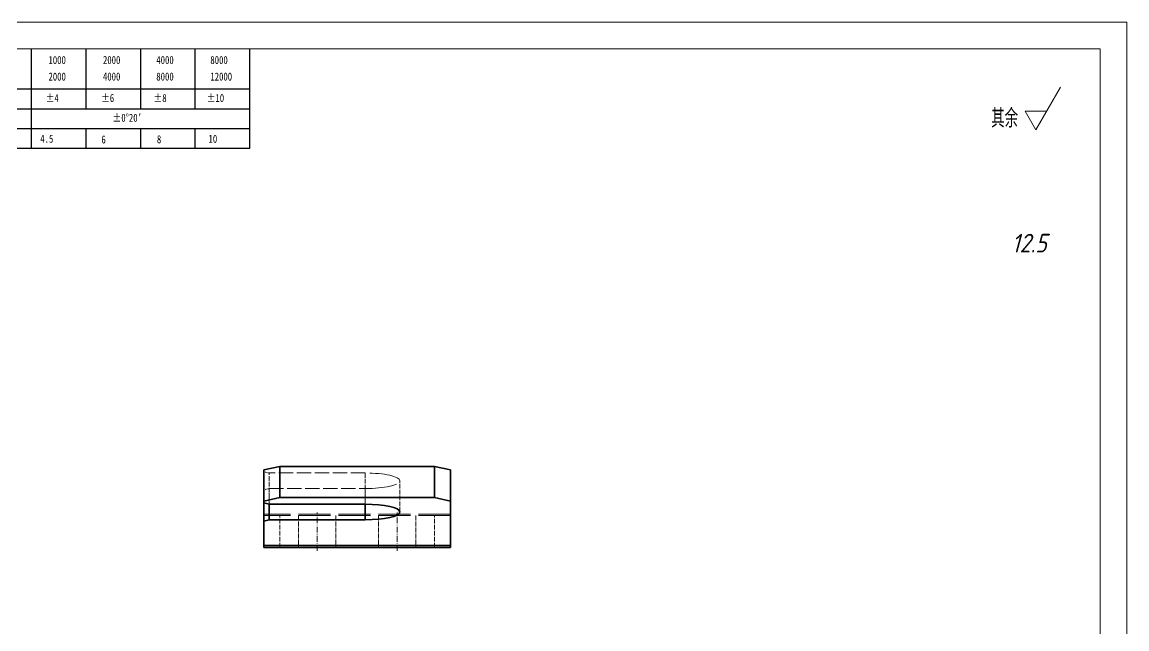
# Model space of a CAD drawing. Header units: millimetres. Extents: x -50143 to 104182, y -50696 to 54072.
# Drawn here: x -47792.1 to -47585.1, y 46817.1 to 46930.8 of the extents above; entities that cross this region are included whole.
import ezdxf
from ezdxf.enums import TextEntityAlignment as Align

# ---------------------------------------------------------------- set-up
doc = ezdxf.new("R2010")
doc.units = ezdxf.units.MM
doc.header["$LTSCALE"] = 0.5
for name, pattern in [('AM_ISO02W050x2', [3.75, 3, -0.75]), ('AM_ISO08W050x2', [9, 6, -0.75, 1.5, -0.75]), ('DASHDOT', [18.5, 12, -3, 0.5, -3]), ('DASHED', [15, 12, -3]), ('DOT2', [0.125, 0, -0.125])]:
    doc.linetypes.add(name, pattern=pattern)
for name, color, linetype, lineweight in [('中心线', 2, 'AM_ISO08W050x2', 18), ('图框', 7, 'Continuous', 18), ('标注线', 3, 'Continuous', 18), ('粗实线', 7, 'Continuous', 35), ('虚线', 1, 'AM_ISO02W050x2', 18)]:
    doc.layers.add(name, color=color, linetype=linetype, lineweight=lineweight)
doc.layers.add('图\\M+19E79\\M+195B6\\M+18E9A', color=7, linetype='Continuous')
doc.layers.add('打印', color=7, linetype='Continuous', lineweight=15, plot=False)
doc.layers.add('打印-禁用', color=7, linetype='Continuous', lineweight=15, plot=False)
doc.styles.add('国标', font='simfang.ttf', dxfattribs={"width": 0.8})
doc.styles.add('机械长仿宋', font='gbenor.shx', dxfattribs={"height": 1, "bigfont": 'gbcbig.shx'})

# ---------------------------------------------------------------- blocks, each defined once
blk = doc.blocks.new('GZDEH零件A3图框V01版')
at = {"layer": '图\\M+19E79\\M+195B6\\M+18E9A', "color": 9}
for p, q in [((3072.2, -1561.98), (3072.2, -1554.46)), ((3082.42, -1561.98), (3082.42, -1554.46)), ((3092.64, -1561.98), (3092.64, -1554.46)), ((3102.86, -1561.98), (3102.86, -1554.46)), ((3113.09, -1573.08), (3113.09, -1554.46)), ((2996.09, -1561.98), (3113.09, -1561.98)), ((3072.2, -1573.08), (3072.2, -1561.98)), ((3082.42, -1565.68), (3082.42, -1561.98)), ((3092.64, -1565.68), (3092.64, -1561.98)), ((3102.86, -1565.68), (3102.86, -1561.98)), ((2996.09, -1565.68), (3113.09, -1565.68)), ((2996.09, -1569.38), (3113.09, -1569.38)), ((3082.42, -1573.08), (3082.42, -1569.48)), ((3092.64, -1573.08), (3092.64, -1569.38)), ((3102.86, -1573.08), (3102.86, -1569.38)), ((2990.09, -1573.08), (3113.09, -1573.08))]:
    blk.add_line(p, q, dxfattribs=at)
at = {"layer": '图框', "linetype": 'Continuous'}
for p, q in [((3272.49, -1554.46), (2882.49, -1554.46)), ((3272.49, -1832.96), (3272.49, -1554.46))]:
    blk.add_line(p, q, dxfattribs=at)
at = {"layer": '打印-禁用', "linetype": 'Continuous'}
for p, q in [((3277.49, -1549.46), (2857.49, -1549.46)), ((3277.49, -1846.46), (3277.49, -1549.46))]:
    blk.add_line(p, q, dxfattribs=at)
at = {"layer": '图\\M+19E79\\M+195B6\\M+18E9A', "color": 9, "style": '国标', "width": 0.8}
for s, p in [('1000', (3075.36, -1557.31)), ('2000', (3085.57, -1557.31)), ('4000', (3095.57, -1557.31)), ('8000', (3105.7, -1557.31)), ('2000', (3075.36, -1560.41)), ('4000', (3085.57, -1560.41)), ('8000', (3095.57, -1560.41)), ('12000', (3105.7, -1560.41)), ('±4', (3074.85, -1564.42)), ('±6', (3085.22, -1564.42)), ('±8', (3095.06, -1564.42)), ('±10', (3105.02, -1564.42)), ("±0%%D20'", (3087.38, -1568.12)), ('4.5', (3073.82, -1572.05)), ('6', (3085.28, -1572.19)), ('8', (3095.68, -1572.15)), ('10', (3105.36, -1572.06))]:
    blk.add_text(s, height=1.5, dxfattribs=at).set_placement(p)
blk = doc.blocks.new('DEH A3')
at = {"layer": '图框'}
blk.add_blockref('GZDEH零件A3图框V01版', (-2857.49, 1846.46), dxfattribs=at)
blk = doc.blocks.new('FINISHER_TR')
at = {"layer": '标注线'}
for p, q in [((0, 0), (4.62, 8)), ((-2.02, 3.5), (0, 0)), ((2.02, 3.5), (-2.02, 3.5))]:
    blk.add_line(p, q, dxfattribs=at)
at = {"layer": '标注线', "color": 2, "style": '机械长仿宋', "oblique": 15}
blk.add_attdef('0.0', text='', height=3.5, dxfattribs=at).set_placement((2.03, -24.04), align=Align.BOTTOM_RIGHT)
blk = doc.blocks.new('其余12.5')
at = {"layer": '标注线'}
blk.add_blockref('FINISHER_TR', (0, 0), dxfattribs=at).add_auto_attribs({'0.0': '12.5'})
at = {"layer": '标注线', "color": 7, "linetype": 'DOT2', "style": '机械长仿宋'}
blk.add_text('其余', height=3.5, dxfattribs=at).set_placement((-8.38, 0.4))

msp = doc.modelspace()

# ---------------------------------------------------------------- linework, layer by layer
at = {"layer": '中心线', "linetype": 'DASHDOT', "ltscale": 0.180005}
for p, q in [((-47736.836, 46831.748), (-47736.836, 46838.948)), ((-47721.836, 46831.748), (-47721.836, 46838.948))]:
    msp.add_line(p, q, dxfattribs=at)
at = {"layer": '打印'}
msp.add_lwpolyline([(-48005.062, 46930.778), (-47585.062, 46930.778), (-47585.062, 46633.778), (-48005.062, 46633.778)], close=True, dxfattribs=at)
at = {"layer": '粗实线', "ltscale": 0.076874}
for p, q in [((-47746.836, 46846.896), (-47743.836, 46847.571)), ((-47714.836, 46847.571), (-47711.836, 46846.896)), ((-47743.836, 46841.724), (-47746.836, 46841.05)), ((-47714.836, 46841.724), (-47711.836, 46841.05))]:
    msp.add_line(p, q, dxfattribs=at)
at = {"layer": '粗实线', "ltscale": 0.146156}
for p, q in [((-47746.836, 46846.896), (-47746.836, 46841.05)), ((-47743.836, 46847.571), (-47743.836, 46841.724)), ((-47714.836, 46847.571), (-47714.836, 46841.724)), ((-47711.836, 46846.896), (-47711.836, 46841.05))]:
    msp.add_line(p, q, dxfattribs=at)
at = {"layer": '粗实线'}
for p, q in [((-47714.836, 46847.571), (-47743.836, 46847.571)), ((-47714.836, 46841.724), (-47743.836, 46841.724)), ((-47711.836, 46832.758), (-47746.836, 46832.758)), ((-47711.836, 46832.348), (-47746.836, 46832.348))]:
    msp.add_line(p, q, dxfattribs=at)
at = {"layer": '粗实线', "ltscale": 0.008436}
msp.add_line((-47746.836, 46840.712), (-47746.836, 46841.05), dxfattribs=at)
at = {"layer": '粗实线', "ltscale": 0.084356}
msp.add_line((-47746.836, 46837.338), (-47746.836, 46840.712), dxfattribs=at)
at = {"layer": '粗实线', "ltscale": 0.025625}
for p, q in [((-47746.836, 46840.712), (-47745.836, 46840.487)), ((-47746.836, 46837.338), (-47745.836, 46837.563))]:
    msp.add_line(p, q, dxfattribs=at)
at = {"layer": '粗实线', "ltscale": 0.073109}
for p, q in [((-47745.836, 46837.563), (-47745.836, 46840.487)), ((-47727.836, 46840.487), (-47727.836, 46837.563))]:
    msp.add_line(p, q, dxfattribs=at)
at = {"layer": '粗实线', "ltscale": 0.45}
for p, q in [((-47745.836, 46840.487), (-47727.836, 46840.487)), ((-47745.836, 46837.563), (-47727.836, 46837.563))]:
    msp.add_line(p, q, dxfattribs=at)
at = {"layer": '粗实线', "ltscale": 0.207296}
msp.add_line((-47711.836, 46841.05), (-47711.836, 46832.758), dxfattribs=at)
at = {"layer": '粗实线', "ltscale": 0.114504}
msp.add_line((-47746.836, 46832.758), (-47746.836, 46837.338), dxfattribs=at)
at = {"layer": '粗实线', "ltscale": 0.010252}
for p, q in [((-47746.836, 46832.758), (-47746.836, 46832.348)), ((-47711.836, 46832.758), (-47711.836, 46832.348))]:
    msp.add_line(p, q, dxfattribs=at)
at = {"layer": '粗实线'}
for start_param, end_param in [(0, 1.5707963), (4.712389, 6.2831853)]:
    msp.add_ellipse((-47727.836, 46839.025), major_axis=(6.5, 0), ratio=0.2249511, start_param=start_param, end_param=end_param, dxfattribs=at)
at = {"layer": '虚线', "linetype": 'DASHED', "ltscale": 0.025625}
for p, q in [((-47746.836, 46846.558), (-47745.836, 46846.333)), ((-47746.836, 46843.184), (-47745.836, 46843.409))]:
    msp.add_line(p, q, dxfattribs=at)
at = {"layer": '虚线', "linetype": 'DASHED', "ltscale": 0.146156}
for p, q in [((-47745.836, 46840.487), (-47745.836, 46846.333)), ((-47727.836, 46846.333), (-47727.836, 46840.487)), ((-47721.336, 46839.025), (-47721.336, 46844.871))]:
    msp.add_line(p, q, dxfattribs=at)
at = {"layer": '虚线', "linetype": 'DASHED', "ltscale": 0.45}
for p, q in [((-47727.836, 46846.333), (-47745.836, 46846.333)), ((-47745.836, 46843.409), (-47727.836, 46843.409))]:
    msp.add_line(p, q, dxfattribs=at)
at = {"layer": '虚线', "linetype": 'DASHED', "ltscale": 0.073047}
for p, q in [((-47745.836, 46840.487), (-47745.836, 46843.409)), ((-47727.836, 46843.409), (-47727.836, 46840.487))]:
    msp.add_line(p, q, dxfattribs=at)
at = {"layer": '虚线', "linetype": 'DASHED'}
for p, q in [((-47711.836, 46838.604), (-47746.836, 46838.604)), ((-47711.836, 46838.348), (-47746.836, 46838.348))]:
    msp.add_line(p, q, dxfattribs=at)
at = {"layer": '虚线', "linetype": 'DASHED', "ltscale": 0.15}
for p, q in [((-47743.836, 46832.348), (-47743.836, 46838.348)), ((-47740.336, 46838.348), (-47740.336, 46832.348)), ((-47733.336, 46838.348), (-47733.336, 46832.348)), ((-47725.336, 46838.348), (-47725.336, 46832.348)), ((-47718.336, 46838.348), (-47718.336, 46832.348)), ((-47714.836, 46832.348), (-47714.836, 46838.348))]:
    msp.add_line(p, q, dxfattribs=at)
at = {"layer": '虚线', "linetype": 'DASHED'}
for start_param, end_param in [(0, 1.5707963), (4.712389, 6.2831853)]:
    msp.add_ellipse((-47727.836, 46844.871), major_axis=(6.5, 0), ratio=0.2249511, start_param=start_param, end_param=end_param, dxfattribs=at)

# ---------------------------------------------------------------- block references
at = {"layer": '图框'}
msp.add_blockref('DEH A3', (-48005.062, 46633.778), dxfattribs=at)
at = {"layer": '标注线'}
msp.add_blockref('其余12.5', (-47602.119, 46910.62), dxfattribs=at)

doc.saveas('drawing.dxf')
